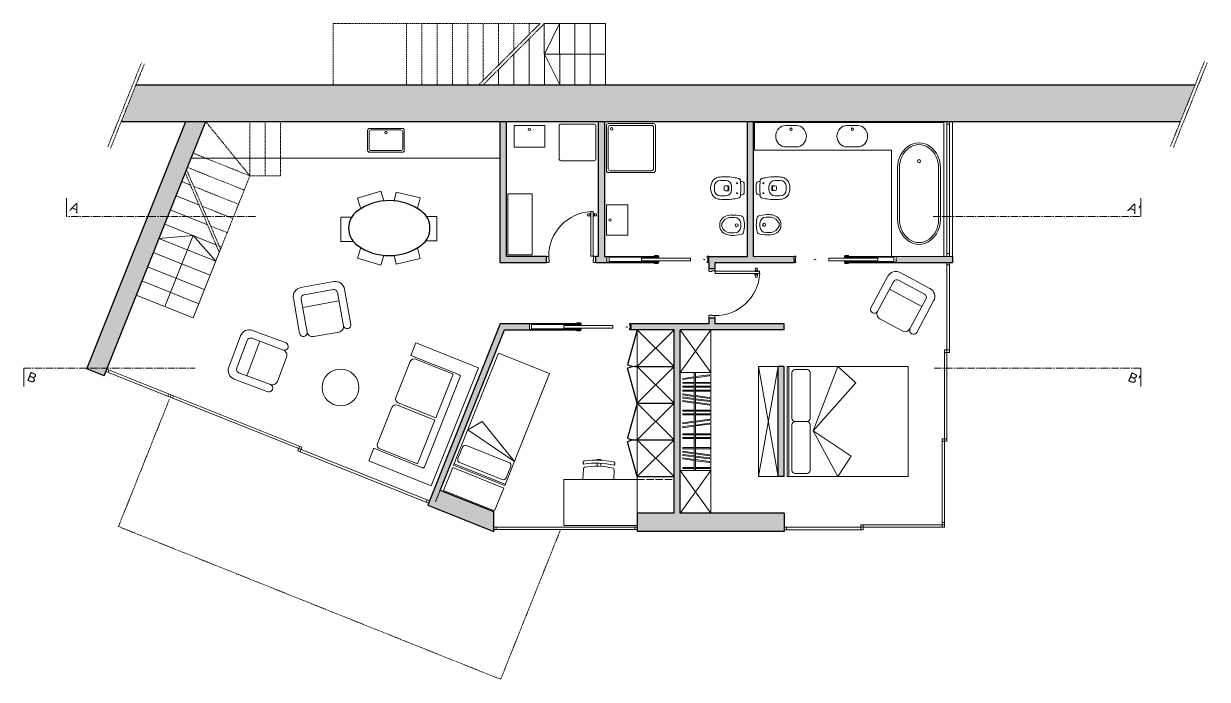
# Model space of a CAD drawing. Header units: millimetres. Extents: x -4829 to 17751, y -2575 to 15731.
# Drawn here: x 15408 to 17342, y 10238 to 11309 of the extents above; entities that cross this region are included whole.
import ezdxf

# ---------------------------------------------------------------- set-up
doc = ezdxf.new("R2010")
doc.units = ezdxf.units.MM
for name, pattern in [('ACAD_ISO02W100', [15, 12, -3]), ('ACAD_ISO10W100', [18, 12, -3, 0, -3]), ('JIS_02_2.0', [3, 2, -1])]:
    doc.linetypes.add(name, pattern=pattern)
doc.layers.get('0').update_dxf_attribs({"lineweight": 20})
for name, color, linetype, lineweight in [('Arredo', 7, 'Continuous', 9), ('muri sezionati', 7, 'Continuous', 30), ('tratteggio', 7, 'Continuous', 15)]:
    doc.layers.add(name, color=color, linetype=linetype, lineweight=lineweight)
doc.layers.add('campitura', color=254, linetype='Continuous')
doc.layers.add('MURO', color=44, linetype='Continuous')
doc.styles.get("Standard").update_dxf_attribs({"font": 'arial.ttf'})

msp = doc.modelspace()

# ---------------------------------------------------------------- hatches: boundary and pattern name
at = {"layer": 'campitura'}
h = msp.add_hatch(color=256, dxfattribs=at)
h.dxf.hatch_style = 1
h.paths.add_polyline_path([(15705.5, 11149.3), (15673.2, 11149.3), (15511.5, 10745.1), (15539.4, 10733.9)])
h = msp.add_hatch(color=256, dxfattribs=at)
h.dxf.hatch_style = 1
h.paths.add_polyline_path([(16196.8, 11149.3), (16186.8, 11149.3), (16186.8, 10919), (16262.5, 10919), (16262.5, 10929), (16196.8, 10929)])
h.paths.add_polyline_path([(16356.8, 11149.3), (16346.8, 11149.3), (16346.8, 10929), (16342.8, 10929), (16342.8, 10919), (16442.4, 10918.9), (16442.4, 10919.6), (16361.1, 10919.6), (16361.1, 10928.5), (16442.4, 10928.5), (16442.4, 10929), (16356.8, 10929)])
h.paths.add_polyline_path([(16600.6, 11149.3), (16590.6, 11149.3), (16590.6, 10929), (16527.3, 10929), (16527.3, 10918.7), (16527.3, 10908.9), (16537.3, 10908.9), (16537.3, 10918.9), (16667.2, 10918.9), (16667.1, 10929.1), (16600.6, 10929)])
h = msp.add_hatch(color=256, dxfattribs=at)
h.dxf.hatch_style = 1
h.paths.add_polyline_path([(16925.6, 10919), (16925.6, 10929), (16833.3, 10929), (16833.3, 10918.9)])
h = msp.add_hatch(color=256, dxfattribs=at)
h.dxf.hatch_style = 1
h.paths.add_polyline_path([(16315.6, 10809), (16315.6, 10809.6), (16234.4, 10809.6), (16234.4, 10818.5), (16315.6, 10818.5), (16315.6, 10819), (16186.8, 10819), (16068.2, 10522.4), (16176.2, 10479.2), (16176.2, 10511.5), (16088.6, 10546.5), (16193.6, 10809)])
h = msp.add_hatch(color=256, dxfattribs=at)
h.dxf.hatch_style = 1
h.paths.add_polyline_path([(16650.6, 10479.2), (16650.6, 10509.2), (16480.6, 10509.2), (16480.6, 10809), (16650.6, 10809), (16650.6, 10819), (16537.3, 10819), (16537.3, 10828.7), (16527.3, 10828.7), (16527.3, 10819), (16400.6, 10819), (16400.6, 10809), (16470.6, 10809), (16470.6, 10509.2), (16410.6, 10509.2), (16410.6, 10479.2)])
h = msp.add_hatch(color=256, dxfattribs=at)
h.dxf.hatch_style = 1
h.paths.add_polyline_path([(16640.6, 10569.2), (16650.6, 10569.2), (16650.6, 10749), (16640.6, 10749)])
at = {"layer": 'MURO'}
h = msp.add_hatch(color=256, dxfattribs=at)
h.dxf.hatch_style = 1
h.paths.add_polyline_path([(15591.5, 11209.3), (15567.5, 11149.3), (17297.9, 11149.3), (17321.9, 11209.3)])

# ---------------------------------------------------------------- linework, layer by layer
for p, q in [((16258.8, 11209.3), (16258.7, 11309.3)), ((16258.7, 11309.3), (16358.7, 11309.3)), ((16258.8, 11259.3), (16283.7, 11309.3)), ((16283.8, 11209.3), (16283.7, 11309.3)), ((16308.8, 11209.3), (16308.7, 11309.3)), ((16333.8, 11209.3), (16333.7, 11309.3)), ((16358.8, 11209.3), (16358.7, 11309.3)), ((16233.8, 11209.3), (16233.7, 11284.3)), ((16208.8, 11209.3), (16208.7, 11259.3)), ((16358.8, 11259.3), (16258.8, 11259.3)), ((16258.8, 11259.3), (16283.8, 11209.3)), ((16183.8, 11209.3), (16183.8, 11234.3)), ((15694.7, 11149.3), (16927.1, 11149.3)), ((16186.8, 11149.3), (16450.6, 11149.3)), ((16346.8, 11149.3), (16346.8, 10929)), ((16911.6, 11149.3), (16911.6, 10929)), ((16916.6, 11149.3), (16916.6, 10929)), ((16920.6, 11145.3), (16916.6, 11145.3)), ((16920.6, 11149.3), (16920.6, 10929)), ((16925.6, 11149.3), (16925.6, 10919)), ((15478.1, 11024), (15478.1, 10994)), ((15694.5, 11013), (15657, 11028)), ((17233.5, 11024), (17233.5, 10994)), ((15708.4, 10980.5), (15647.7, 11004.8)), ((15722.3, 10948), (15638.5, 10981.6)), ((15629.2, 10958.4), (15684.9, 10963)), ((15722, 10921.2), (15629.2, 10958.4)), ((15638.5, 10847), (15684.9, 10963)), ((15684.9, 10963), (15722, 10921.2)), ((15731.3, 10944.5), (15727.6, 10945.9)), ((15712.7, 10898), (15619.9, 10935.2)), ((15684.9, 10828.4), (15729.8, 10940.7)), ((16262.5, 10929), (16266, 10929)), ((16266.1, 10929), (16266, 10923.9)), ((16338.7, 10929.5), (16334.8, 10929.5)), ((16342.8, 10929), (16339.2, 10929)), ((16339.2, 10929), (16339.2, 10923.9)), ((16916.6, 10933.8), (16920.6, 10933.8)), ((15703.4, 10874.8), (15610.6, 10912)), ((16265.7, 10919), (16262.5, 10919)), ((16266.9, 10920.2), (16265.7, 10919)), ((16266, 10923.9), (16266.9, 10923.9)), ((16266.9, 10923.9), (16266.9, 10920.2)), ((16339.2, 10923.9), (16338.3, 10923.9)), ((16338.3, 10923.9), (16338.3, 10920.2)), ((16338.3, 10920.2), (16339.6, 10919)), ((16339.6, 10919), (16342.8, 10919)), ((16527.3, 10905.8), (16527.3, 10908.9)), ((16537.3, 10908.9), (16537.3, 10905.4)), ((16916.6, 10919), (16916.6, 10776)), ((16916.6, 10919), (16916.6, 10776)), ((16920.6, 10915), (16916.6, 10915)), ((16920.6, 10919), (16920.6, 10772)), ((15694.2, 10851.6), (15601.3, 10888.8)), ((16528.6, 10904.5), (16527.3, 10905.8)), ((16532.3, 10904.5), (16528.6, 10904.5)), ((16532.3, 10905.4), (16532.3, 10904.5)), ((16537.3, 10905.4), (16532.3, 10905.4)), ((16537.9, 10904.8), (16537.9, 10900.9)), ((15684.9, 10828.4), (15592, 10865.5)), ((16528.6, 10833.1), (16527.3, 10831.8)), ((16527.3, 10831.8), (16527.3, 10828.7)), ((16532.3, 10833.1), (16528.6, 10833.1)), ((16532.3, 10832.2), (16532.3, 10833.1)), ((16537.3, 10832.2), (16532.3, 10832.2)), ((16537.3, 10828.7), (16537.3, 10832.2)), ((16193.6, 10809), (16081.2, 10528)), ((16912.6, 10776), (16912.6, 10631)), ((16912.6, 10776), (16920.6, 10776)), ((16920.6, 10772), (16912.6, 10772)), ((16916.6, 10776), (16916.6, 10627)), ((15408.1, 10746.4), (15408.1, 10716.4)), ((15542.2, 10740.9), (15857.4, 10614.8)), ((15543.7, 10744.6), (15862.6, 10617.1)), ((15545.9, 10739.4), (15547.4, 10743.1)), ((17233.5, 10746.4), (17233.5, 10716.4)), ((15645.2, 10704), (15643.8, 10700.3)), ((15649, 10702.5), (15647.5, 10698.8)), ((15652.7, 10701), (15651.2, 10697.3)), ((15855.9, 10611.1), (15858.8, 10618.6)), ((15859.6, 10609.6), (15862.6, 10617.1)), ((16908.6, 10631), (16908.6, 10490.2)), ((16908.6, 10631), (16916.6, 10631)), ((16916.6, 10627), (16908.6, 10627)), ((16912.6, 10631), (16912.6, 10486.2)), ((15855.9, 10611.1), (16069.5, 10525.7)), ((15857.4, 10614.8), (16071, 10529.4)), ((16065.8, 10527.2), (16067.2, 10530.9)), ((16176.2, 10479.2), (16176.2, 10511.5)), ((16410.6, 10486.2), (16176.2, 10486.2)), ((16410.6, 10482.7), (16176.2, 10482.5)), ((16180.2, 10486.2), (16180.2, 10482.5)), ((16406.6, 10486.2), (16406.6, 10482.8)), ((16779.6, 10486.2), (16650.6, 10486.2)), ((16779.6, 10482.2), (16650.6, 10482.2)), ((16654.6, 10486.2), (16654.6, 10482.2)), ((16912.6, 10490.2), (16775.6, 10490.2)), ((16775.6, 10482.2), (16775.6, 10490.2)), ((16779.6, 10482.2), (16779.6, 10490.2)), ((16912.6, 10486.2), (16779.6, 10486.2)), ((16908.6, 10494.2), (16912.6, 10494.2)), ((16908.6, 10490.2), (16908.6, 10486.2))]:
    msp.add_line(p, q)
at = {"linetype": 'Continuous'}
msp.add_line((15680.6, 11045.5), (15666.3, 11051.2), dxfattribs=at)
at = {"linetype": 'ACAD_ISO10W100'}
for p, q in [((15787.1, 10994), (15478.1, 10994)), ((16894.1, 10994), (17233.5, 10994)), ((15408.1, 10746.4), (15688.1, 10746.4)), ((17233.5, 10746.4), (16894.9, 10746.4))]:
    msp.add_line(p, q, dxfattribs=at)
for points in [[(16443.1, 10918.9), (16442.4, 10918.9), (16442.4, 10919.6), (16361.1, 10919.6), (16361.1, 10928.5), (16442.4, 10928.5), (16442.4, 10929.2), (16443.1, 10929.2), (16443.1, 10927.4), (16364.5, 10927.5), (16364.5, 10920.7), (16443.1, 10920.6), (16443.1, 10918.9)], [(16751.3, 10918.9), (16752.1, 10918.9), (16752.1, 10919.6), (16833.3, 10919.6), (16833.3, 10928.5), (16752.1, 10928.5), (16752.1, 10929.2), (16751.3, 10929.2), (16751.3, 10927.4), (16829.9, 10927.5), (16829.9, 10920.7), (16751.3, 10920.6), (16751.3, 10918.9)], [(16527.3, 10828.7), (16527.3, 10831.8)], [(16316.4, 10808.9), (16315.6, 10808.9), (16315.6, 10809.6), (16234.4, 10809.6), (16234.4, 10818.5), (16315.6, 10818.5), (16315.6, 10819.2), (16316.4, 10819.2), (16316.4, 10817.4), (16237.8, 10817.5), (16237.8, 10810.7), (16316.4, 10810.6), (16316.4, 10808.9)]]:
    msp.add_lwpolyline(points)
for points in [[(16439.2, 10929.5), (16439.2, 10929.3), (16438.5, 10929.3), (16438.5, 10930.6), (16444.6, 10930.6), (16444.6, 10929.3), (16442.2, 10929.3), (16442.2, 10929.5)], [(16443.1, 10927.5), (16443.1, 10929.3), (16445.6, 10929.3), (16445.6, 10927.5)], [(16525.6, 10926.2), (16525.6, 10926.2), (16525.6, 10926.5), (16524.9, 10926.5), (16524.9, 10929.2), (16527.3, 10929.2), (16527.3, 10918.7), (16524.9, 10918.7), (16524.9, 10921.4), (16525.6, 10921.4), (16525.6, 10921.7), (16525.6, 10921.7)], [(16668.9, 10926.3), (16668.9, 10926.3), (16668.9, 10926.5), (16669.6, 10926.5), (16669.6, 10929.2), (16667.1, 10929.2), (16667.2, 10918.7), (16669.6, 10918.7), (16669.6, 10921.4), (16668.9, 10921.4), (16668.9, 10921.7), (16668.9, 10921.7)], [(16751.3, 10927.5), (16751.3, 10929.3), (16748.9, 10929.3), (16748.9, 10927.5)], [(16755.3, 10929.5), (16755.3, 10929.3), (16755.9, 10929.3), (16755.9, 10930.6), (16749.8, 10930.6), (16749.8, 10929.3), (16752.3, 10929.3), (16752.3, 10929.5)], [(16439.2, 10918.6), (16439.2, 10918.7), (16438.5, 10918.7), (16438.5, 10917.4), (16444.6, 10917.4), (16444.6, 10918.7), (16442.2, 10918.7), (16442.2, 10918.6)], [(16443.1, 10920.6), (16443.1, 10918.8), (16445.6, 10918.8), (16445.6, 10920.6)], [(16751.3, 10920.6), (16751.3, 10918.8), (16748.9, 10918.8), (16748.9, 10920.6)], [(16755.3, 10918.6), (16755.3, 10918.7), (16755.9, 10918.7), (16755.9, 10917.5), (16749.9, 10917.5), (16749.9, 10918.7), (16752.3, 10918.7), (16752.3, 10918.6)], [(16312.5, 10819.5), (16312.5, 10819.3), (16311.8, 10819.3), (16311.8, 10820.6), (16317.9, 10820.6), (16317.9, 10819.3), (16315.4, 10819.3), (16315.4, 10819.5)], [(16316.4, 10817.5), (16316.4, 10819.3), (16318.8, 10819.3), (16318.8, 10817.5)], [(16316.4, 10810.6), (16316.4, 10808.8), (16318.8, 10808.8), (16318.8, 10810.6)], [(16398.8, 10816.2), (16398.8, 10816.2), (16398.8, 10816.5), (16398.1, 10816.5), (16398.1, 10819.2), (16400.6, 10819.2), (16400.6, 10808.7), (16398.1, 10808.7), (16398.1, 10811.4), (16398.8, 10811.4), (16398.8, 10811.7), (16398.8, 10811.7)], [(16312.5, 10808.6), (16312.5, 10808.7), (16311.8, 10808.7), (16311.8, 10807.5), (16317.9, 10807.4), (16317.9, 10808.7), (16315.4, 10808.7), (16315.4, 10808.6)]]:
    msp.add_lwpolyline(points, close=True)
for centre, radius in [((16339.2, 10929.5), 0.555), ((16537.9, 10905.4), 0.555), ((15925.8, 10714.8), 30)]:
    msp.add_circle(centre, radius)
at = {"color": 1, "true_color": 0xff0505}
for points in [[(16517.9, 10923.2), (16519.9, 10923.2), (16517.9, 10924.1), (16519.9, 10924.1)], [(16519.9, 10922.2), (16519.9, 10925.1), (16522.5, 10923.6), (16519.9, 10925.1)], [(16701.3, 10922.2), (16701.3, 10925.2), (16698.7, 10923.7), (16701.3, 10925.2)], [(16703.3, 10923.2), (16701.3, 10923.2), (16703.3, 10924.2), (16701.3, 10924.2)], [(16391.1, 10813.2), (16393.1, 10813.2), (16391.1, 10814.1), (16393.1, 10814.1)], [(16393.1, 10812.2), (16393.1, 10815.1), (16395.8, 10813.6), (16393.1, 10815.1)]]:
    msp.add_solid(points, dxfattribs=at)
at = {"layer": 'Arredo'}
for p, q in [((16601.9, 11147.8), (16601.9, 11102.8)), ((16601.9, 11147.8), (16911.6, 11147.8)), ((16825.9, 11102.8), (16601.9, 11102.8)), ((16825.9, 11102.8), (16825.8, 10929)), ((15681.5, 11089.3), (15851.9, 11089.3)), ((15851.9, 11089.3), (16186.8, 11089.3)), ((16536.5, 11037.8), (16536.5, 11042.9)), ((16554.6, 11053), (16546.5, 11053)), ((16552.4, 11042.4), (16552.4, 11040.4)), ((16559, 11044.4), (16554.5, 11044.4)), ((16559, 11044.4), (16554.5, 11044.4)), ((16559, 11038.3), (16559, 11042.4)), ((16560, 11037.3), (16560, 11043.4)), ((16560, 11037.3), (16560, 11043.4)), ((16564.7, 11037.8), (16564.7, 11042.9)), ((16625.7, 11037.9), (16625.7, 11042.9)), ((16630.4, 11037.4), (16630.4, 11043.4)), ((16630.4, 11037.4), (16630.4, 11043.4)), ((16631.4, 11044.4), (16636, 11044.4)), ((16631.4, 11044.4), (16636, 11044.4)), ((16631.4, 11038.4), (16631.4, 11042.4)), ((16635.8, 11053), (16643.9, 11053)), ((16638, 11042.4), (16638, 11040.4)), ((16653.9, 11037.9), (16653.9, 11042.9)), ((16554.6, 11027.8), (16546.5, 11027.8)), ((16552.4, 11038.3), (16552.4, 11040.4)), ((16559, 11036.3), (16554.5, 11036.3)), ((16559, 11036.3), (16554.5, 11036.3)), ((16631.4, 11036.4), (16636, 11036.4)), ((16631.4, 11036.4), (16636, 11036.4)), ((16635.8, 11027.8), (16643.9, 11027.8)), ((16638, 11038.4), (16638, 11040.4)), ((16360.1, 10963.4), (16360.1, 11013.4)), ((16360.1, 11013.4), (16395.1, 11013.4)), ((16395.1, 11013.4), (16395.1, 10963.4)), ((16329.3, 10996.9), (16329.3, 10998.1)), ((16329.3, 10996.9), (16329.3, 10995.7)), ((16329.5, 10998.2), (16332.7, 10998.8)), ((16329.5, 10995.5), (16332.7, 10995)), ((16332.9, 10995.1), (16332.9, 10998.6)), ((16333.3, 10997.9), (16332.9, 10997.9)), ((16333.3, 10995.8), (16332.9, 10995.8)), ((16334.2, 10999.5), (16334.5, 10999.5)), ((16334.2, 10999.5), (16334.2, 10994.2)), ((16334.7, 10999.5), (16334.2, 10999.5)), ((16334.2, 10994.2), (16334.7, 10994.2)), ((16334.7, 10994.2), (16334.7, 10999.5)), ((16338.7, 11002.2), (16334.8, 11002.2)), ((16334.8, 11002.2), (16334.8, 10929.5)), ((16338.7, 11002.2), (16338.7, 10929.5)), ((16338.8, 10994.2), (16338.8, 10999.5)), ((16338.8, 10999.5), (16339.2, 10999.5)), ((16339.2, 10994.2), (16338.8, 10994.2)), ((16339.2, 10999.5), (16339, 10999.5)), ((16339.2, 10999.5), (16339.2, 10994.2)), ((16340.1, 10997.9), (16340.5, 10997.9)), ((16340.1, 10995.8), (16340.5, 10995.8)), ((16340.5, 10995.1), (16340.5, 10998.6)), ((16343.9, 10998.2), (16340.7, 10998.8)), ((16343.9, 10995.5), (16340.7, 10995)), ((16344.1, 10996.9), (16344.1, 10998.1)), ((16344.1, 10996.9), (16344.1, 10995.7)), ((16569.6, 10992.5), (16561.5, 10992.5)), ((16621, 10993.1), (16629.1, 10993.1)), ((16548.5, 10977.4), (16548.5, 10982.5)), ((16569.6, 10967.3), (16561.5, 10967.3)), ((16579.7, 10977.4), (16579.7, 10982.5)), ((16611, 10983.1), (16611, 10978)), ((16621, 10967.9), (16629.1, 10967.9)), ((16642.2, 10978), (16642.2, 10983.1)), ((16360.1, 10963.4), (16395.1, 10963.4)), ((16603.7, 10909.7), (16603.2, 10906.5)), ((16605.1, 10909.8), (16603.9, 10909.8)), ((16605.1, 10909.8), (16606.3, 10909.8)), ((16606.4, 10909.6), (16607, 10906.4)), ((16610.6, 10904.8), (16537.9, 10904.8)), ((16610.6, 10900.9), (16537.9, 10900.9)), ((16602.3, 10900.4), (16607.7, 10900.4)), ((16602.3, 10900), (16602.3, 10900.4)), ((16607.7, 10899.9), (16602.3, 10900)), ((16602.4, 10904.9), (16602.4, 10904.5)), ((16607.7, 10904.9), (16602.4, 10904.9)), ((16602.4, 10904.5), (16607.7, 10904.4)), ((16603.6, 10895.2), (16603.1, 10898.4)), ((16603.3, 10906.3), (16606.8, 10906.2)), ((16603.3, 10898.6), (16606.7, 10898.6)), ((16605, 10895.1), (16603.8, 10895.1)), ((16604, 10899.1), (16603.9, 10898.6)), ((16604, 10905.8), (16604, 10906.3)), ((16605, 10895.1), (16606.1, 10895)), ((16606, 10899), (16606, 10898.6)), ((16606.1, 10905.8), (16606.1, 10906.2)), ((16606.3, 10895.2), (16606.9, 10898.4)), ((16607.7, 10904.4), (16607.7, 10904.9)), ((16607.7, 10904.9), (16607.7, 10904.7)), ((16607.7, 10900.4), (16607.7, 10899.9)), ((16607.7, 10899.9), (16607.7, 10900.1)), ((16610.4, 10904.3), (16610.3, 10900.4)), ((16803.2, 10838.8), (16829.2, 10887.5)), ((16837.4, 10890), (16879.7, 10867.3)), ((15866.5, 10866.3), (15913.7, 10874.7)), ((15920.7, 10869.9), (15930.4, 10815.5)), ((16822.6, 10875.2), (16875.6, 10846.9)), ((15871.3, 10804.9), (15861.6, 10859.3)), ((15864.1, 10845.5), (15923.1, 10856.1)), ((16882.2, 10859.2), (16856.1, 10810.5)), ((16806.8, 10827), (16844.2, 10806.9)), ((15773, 10791.6), (15756.2, 10746.6)), ((15832.5, 10775.7), (15780.7, 10795.1)), ((15881.5, 10797.9), (15923.3, 10805.3)), ((16410.6, 10509.2), (16410.6, 10809)), ((16480.6, 10739), (16530.6, 10809)), ((16530.6, 10739), (16480.6, 10809)), ((16530.6, 10509.2), (16530.6, 10809)), ((15793.8, 10790.2), (15772.8, 10734)), ((16040.8, 10767.2), (16049, 10787.7)), ((16049, 10787.7), (16151.1, 10746.8)), ((15837.6, 10764.5), (15822.7, 10724.7)), ((16016.3, 10698.5), (16039.8, 10757.3)), ((16040.8, 10767.2), (16120, 10735.6)), ((16048.7, 10761.1), (16110, 10736.6)), ((16183.9, 10771), (16110.6, 10587.8)), ((16267.4, 10737.6), (16183.9, 10771)), ((15759.7, 10738.9), (15811.4, 10719.5)), ((16151.1, 10746.8), (16074, 10554)), ((16110, 10736.6), (16081.4, 10665.1)), ((16194.1, 10554.4), (16267.4, 10737.6)), ((16530.6, 10739), (16480.6, 10739)), ((16503.7, 10739), (16503.7, 10621.3)), ((16505.6, 10739), (16505.6, 10621.3)), ((16640.6, 10749), (16608.6, 10749)), ((16608.6, 10569.2), (16640.6, 10749)), ((16640.6, 10569.2), (16608.6, 10749)), ((16608.6, 10749), (16608.6, 10569.2)), ((16658.1, 10569.2), (16658.1, 10749)), ((16693, 10664.1), (16693, 10739)), ((16121.5, 10732), (16062.7, 10585.1)), ((15986.1, 10623.2), (16009.6, 10681.9)), ((16018.6, 10685.8), (16079.9, 10661.2)), ((16081.4, 10665.1), (16020.1, 10689.6)), ((16079.9, 10661.2), (16051.3, 10589.7)), ((16133.6, 10645.4), (16157, 10659.1)), ((16157, 10659.1), (16209.8, 10593.9)), ((16133.6, 10645.4), (16209.8, 10593.9)), ((16693, 10579.1), (16693, 10654.1)), ((16125, 10617), (16117.6, 10598.5)), ((16131.5, 10619.8), (16201, 10592)), ((16503.7, 10621.3), (16503.7, 10579.2)), ((16505.6, 10621.3), (16505.6, 10579.2)), ((15971.8, 10594.8), (15980, 10615.3)), ((16059.2, 10583.6), (15980, 10615.3)), ((16051.3, 10589.7), (15990, 10614.3)), ((16074, 10554), (15971.8, 10594.8)), ((16110.6, 10587.8), (16194.1, 10554.4)), ((16111.5, 10590.1), (16195, 10556.7)), ((16120.3, 10592), (16189.9, 10564.2)), ((16196.4, 10567), (16203.8, 10585.5)), ((16351.3, 10596.9), (16351.3, 10595.9)), ((16530.6, 10579.2), (16480.6, 10579.2)), ((16530.6, 10579.2), (16480.6, 10509.2)), ((16480.6, 10579.2), (16530.6, 10509.2)), ((16290.6, 10564.2), (16410.6, 10564.2)), ((16290.6, 10564.2), (16290.6, 10489.2)), ((16608.6, 10569.2), (16640.6, 10569.2)), ((16410.6, 10489.2), (16290.6, 10489.2))]:
    msp.add_line(p, q, dxfattribs=at)
at = {"layer": 'Arredo', "linetype": 'ACAD_ISO02W100'}
msp.add_line((16410.6, 10564.2), (16470.6, 10564.2), dxfattribs=at)
at = {"layer": 'Arredo'}
for points in [[(16259.3, 11142.6), (16259.3, 11107.6), (16209.3, 11107.6), (16209.3, 11142.6)], [(16239.1, 10931.3), (16239.1, 11031.3), (16199.1, 11031.3), (16199.1, 10931.3)], [(16417.4, 10926.1), (16417.4, 10921.9), (16497.4, 10921.8), (16497.4, 10926.1)], [(16803.8, 10926.2), (16803.8, 10921.9), (16723.7, 10921.9), (16723.7, 10926.1)], [(16290.6, 10816.1), (16290.6, 10811.9), (16370.7, 10811.9), (16370.7, 10816.1)], [(16852.9, 10749), (16852.9, 10569.2), (16655.6, 10569.2), (16655.6, 10749)], [(16738, 10749), (16698, 10644.1), (16767.8, 10722.4)], [(16698, 10644.1), (16760.2, 10602.3), (16738, 10569.2)], [(16109, 10583.8), (16094.1, 10546.6), (16177.6, 10513.2), (16192.5, 10550.4)]]:
    msp.add_lwpolyline(points, close=True, dxfattribs=at)
for points in [[(16286, 11145.2), (16340, 11145.2, -0.414214), (16343, 11142.2), (16343, 11088.2, -0.414214), (16340, 11085.2), (16286, 11085.2, -0.414214), (16283, 11088.2), (16283, 11142.2, -0.414214)], [(16363.1, 11066), (16437.1, 11066, 0.414214), (16440.1, 11069), (16440.1, 11143, 0.414214), (16437.1, 11146), (16363.1, 11146, 0.414214), (16360.1, 11143), (16360.1, 11069, 0.414214)], [(16366.1, 11069), (16434.1, 11069, 0.414214), (16437.1, 11072), (16437.1, 11140, 0.414214), (16434.1, 11143), (16366.1, 11143, 0.414214), (16363.1, 11140), (16363.1, 11072, 0.414214)], [(16642, 11138.2, 0.4), (16642, 11112.5, 0.205258), (16652.9, 11107.8), (16670.9, 11107.8, 0.205258), (16681.7, 11112.5, 0.4), (16681.7, 11138.2, 0.205258), (16670.9, 11142.8), (16652.9, 11142.8, 0.205258)], [(16742, 11138.2, 0.4), (16742, 11112.5, 0.205258), (16752.9, 11107.8), (16770.9, 11107.8, 0.205258), (16781.7, 11112.5, 0.4), (16781.7, 11138.2, 0.205258), (16770.9, 11142.8), (16752.9, 11142.8, 0.205258)], [(16027, 11138, -0.414214), (16030, 11135), (16030, 11102.3, -0.414214), (16027, 11099.3), (15973, 11099.3, -0.414214), (15970, 11102.3), (15970, 11135, -0.414214), (15973, 11138)], [(16024.5, 11135.5, -0.414214), (16027.5, 11132.5), (16027.5, 11104.8, -0.414214), (16024.5, 11101.8), (15975.5, 11101.8, -0.414214), (15972.5, 11104.8), (15972.5, 11132.5, -0.414214), (15975.5, 11135.5)], [(16902.9, 10988.3), (16902.9, 11074.1, 0.235483), (16887.3, 11106, 0.340044), (16854.4, 11106, 0.235483), (16838.9, 11074.1), (16838.9, 10989.1, 0.235483), (16854.4, 10957.1, 0.340044), (16887.3, 10957.1, 0.230297)], [(16585.3, 11047.2), (16585.3, 11033.6, -0.414214), (16581.3, 11029.5), (16579.3, 11029.5), (16579.3, 11028.6, -0.370925), (16575.4, 11024.2, -0.029083), (16565.2, 11022.4, -0.042203), (16550.2, 11021.8, -0.025293), (16546, 11022.3, -0.129271), (16539.9, 11023.6, -0.11011), (16534.8, 11027.2, -0.08956), (16531.6, 11033.1, -0.081181), (16530.4, 11040.4, -0.081181), (16531.6, 11047.7, -0.08956), (16534.8, 11053.5, -0.11011), (16539.9, 11057.1, -0.129271), (16546, 11058.5, -0.025293), (16550.2, 11058.9, -0.042203), (16565.2, 11058.4, -0.029083), (16575.4, 11056.5, -0.370925), (16579.3, 11052.2), (16579.3, 11051.2), (16581.3, 11051.2, -0.414214)], [(16605.1, 11047.2), (16605.1, 11033.6, 0.414214), (16609.1, 11029.5), (16611.1, 11029.5), (16611.1, 11028.6, 0.370925), (16615, 11024.2, 0.029083), (16625.2, 11022.4, 0.042203), (16640.2, 11021.8, 0.025293), (16644.4, 11022.3, 0.129271), (16650.5, 11023.6, 0.11011), (16655.6, 11027.2, 0.08956), (16658.8, 11033.1, 0.081181), (16660, 11040.4, 0.081181), (16658.8, 11047.7, 0.08956), (16655.6, 11053.6, 0.11011), (16650.5, 11057.1, 0.129271), (16644.4, 11058.5, 0.025293), (16640.2, 11058.9, 0.042203), (16625.2, 11058.4, 0.029083), (16615, 11056.5, 0.370925), (16611.1, 11052.2), (16611.1, 11051.2), (16609.1, 11051.2, 0.414214)]]:
    msp.add_lwpolyline(points, format="xyb", close=True, dxfattribs=at)
for points in [[(16905.9, 10988.3), (16905.9, 11074.1, 0.23539), (16889.2, 11108.4, 0.340044), (16852.6, 11108.4, 0.23539), (16835.9, 11074.1), (16835.9, 10989.1, 0.23539), (16852.6, 10954.7, 0.340044), (16889.2, 10954.7, 0.23539), (16905.9, 10989.1)], [(15942.7, 10817.7), (15932.4, 10875.5, 0.414214), (15915, 10887.7), (15860.8, 10878, 0.414214), (15848.7, 10860.6), (15859, 10802.7)], [(16867.1, 10804.6), (16894.8, 10856.4, 0.414214), (16888.7, 10876.7), (16840.2, 10902.7, 0.414214), (16819.9, 10896.5), (16792.1, 10844.7)], [(15807.1, 10707.8), (15752, 10728.4, -0.414214), (15743.2, 10747.7), (15762.5, 10799.2, -0.414214), (15781.8, 10808), (15836.8, 10787.5)], [(16693, 10664.1, -0.414214), (16688, 10659.1), (16668, 10659.1, -0.414214), (16663.1, 10664.1), (16663.1, 10739, -0.414214), (16668, 10744), (16688, 10744, -0.414214), (16693, 10739)], [(16693, 10579.1, -0.414214), (16688, 10574.2), (16668, 10574.2, -0.414214), (16663.1, 10579.1), (16663.1, 10654.1, -0.414214), (16668, 10659.1)], [(16324.1, 10584.6, 0.198912), (16322.8, 10581.8), (16321.9, 10564.2)], [(16372.2, 10564.2), (16372.8, 10580.2, 0.198912), (16371.7, 10583)]]:
    msp.add_lwpolyline(points, format="xyb", dxfattribs=at)
for points in [[(15953.4, 11024.1), (15991.7, 11035.7), (15996.6, 11019.6)], [(15958.7, 11006.7), (15953.4, 11024.1)], [(16055.7, 11024.7), (16016.8, 11034.1), (16013.3, 11019.7)], [(16051.4, 11007.1), (16055.7, 11024.7)], [(15926.4, 10993.1), (15944, 10993.1)], [(15946.9, 10953.1), (15926.4, 10953.1), (15926.4, 10993.1)], [(16064.9, 10954.4), (16083.2, 10954.4), (16083.2, 10994.4)], [(16083.2, 10994.4), (16065.9, 10994.4)], [(15958.7, 10943.5), (15953.4, 10926.1)], [(15953.4, 10926.1), (15991.7, 10914.5), (15996.6, 10930.6)], [(16055.7, 10925.5), (16016.8, 10916.1), (16013.3, 10930.5)], [(16051.4, 10943.1), (16055.7, 10925.5)], [(16505.6, 10732.4), (16528.6, 10735.4), (16528.8, 10733.8), (16505.6, 10730.7)], [(16485, 10727.9), (16484.8, 10729.6), (16503.7, 10732.1)], [(16484.8, 10723.1), (16484.8, 10721.5), (16503.7, 10721.5)], [(16503.7, 10723.1), (16484.8, 10723.1)], [(16484.8, 10715.4), (16484.8, 10717.1), (16503.7, 10717.1)], [(16503.7, 10715.4), (16484.8, 10715.4)], [(16503.7, 10730.4), (16485, 10727.9)], [(16505.6, 10721.5), (16529, 10721.5), (16529, 10723.1), (16505.6, 10723.1)], [(16505.6, 10717.1), (16529, 10717.1), (16529, 10715.4), (16505.6, 10715.4)], [(16484.8, 10708.5), (16484.8, 10710.2), (16503.7, 10710.2)], [(16503.7, 10708.5), (16484.8, 10708.5)], [(16485, 10704.3), (16484.8, 10702.7), (16503.7, 10700.2)], [(16485, 10699.2), (16484.8, 10697.5), (16503.7, 10695)], [(16503.7, 10701.8), (16485, 10704.3)], [(16503.7, 10696.7), (16485, 10699.2)], [(16505.6, 10710.2), (16529, 10710.2), (16529, 10708.5), (16505.6, 10708.5)], [(16505.6, 10699.9), (16528.6, 10696.9), (16528.8, 10698.5), (16505.6, 10701.6)], [(16505.6, 10694.8), (16528.6, 10691.7), (16528.8, 10693.3), (16505.6, 10696.4)], [(16485, 10693.3), (16484.8, 10691.7), (16503.7, 10689.2)], [(16484.8, 10677.7), (16484.8, 10676), (16503.7, 10676)], [(16503.7, 10677.7), (16484.8, 10677.7)], [(16503.7, 10690.8), (16485, 10693.3)], [(16505.6, 10688.9), (16528.6, 10685.8), (16528.8, 10687.5), (16505.6, 10690.6)], [(16505.6, 10676), (16529, 10676), (16529, 10677.7), (16505.6, 10677.7)], [(16484.8, 10670), (16484.8, 10671.6), (16503.7, 10671.6)], [(16503.7, 10670), (16484.8, 10670)], [(16485, 10655.5), (16484.8, 10657.1), (16503.7, 10659.7)], [(16503.7, 10658), (16485, 10655.5)], [(16505.6, 10671.6), (16529, 10671.6), (16529, 10670), (16505.6, 10670)], [(16505.6, 10659.9), (16528.6, 10663), (16528.8, 10661.3), (16505.6, 10658.2)], [(16505.6, 10653.4), (16528.6, 10656.5), (16528.8, 10654.9), (16505.6, 10651.8)], [(16485, 10649), (16484.8, 10650.7), (16503.7, 10653.2)], [(16484.8, 10638.9), (16484.8, 10637.2), (16503.7, 10637.2)], [(16503.7, 10638.9), (16484.8, 10638.9)], [(16503.7, 10651.5), (16485, 10649)], [(16505.6, 10637.2), (16529, 10637.2), (16529, 10638.9), (16505.6, 10638.9)], [(16484.8, 10631.2), (16484.8, 10632.9), (16503.7, 10632.9)], [(16503.7, 10631.2), (16484.8, 10631.2)], [(16505.6, 10632.9), (16529, 10632.9), (16529, 10631.2), (16505.6, 10631.2)], [(16484.8, 10614.7), (16484.8, 10616.4), (16503.7, 10616.4)], [(16503.7, 10614.7), (16484.8, 10614.7)], [(16485, 10610.5), (16484.8, 10608.9), (16503.7, 10606.4)], [(16485, 10605.4), (16484.8, 10603.7), (16503.7, 10601.2)], [(16485, 10599.5), (16484.8, 10597.9), (16503.7, 10595.3)], [(16503.7, 10608), (16485, 10610.5)], [(16503.7, 10602.9), (16485, 10605.4)], [(16503.7, 10597), (16485, 10599.5)], [(16505.6, 10616.4), (16529, 10616.4), (16529, 10614.7), (16505.6, 10614.7)], [(16505.6, 10606.1), (16528.6, 10603), (16528.8, 10604.7), (16505.6, 10607.8)], [(16505.6, 10600.9), (16528.6, 10597.9), (16528.8, 10599.5), (16505.6, 10602.6)], [(16345, 10586.1), (16345.1, 10591.1)], [(16345.3, 10596.1), (16345.3, 10597.1)], [(16350.9, 10585.9), (16351.1, 10590.9)], [(16484.8, 10583.9), (16484.8, 10582.2), (16503.7, 10582.2)], [(16503.7, 10583.9), (16484.8, 10583.9)], [(16505.6, 10595.1), (16528.6, 10592), (16528.8, 10593.7), (16505.6, 10596.8)], [(16505.6, 10582.2), (16529, 10582.2), (16529, 10583.9), (16505.6, 10583.9)]]:
    msp.add_lwpolyline(points, dxfattribs=at)
for centre, radius in [((16368.6, 11137.4), 2), ((16661.9, 11136.8), 2), ((16761.9, 11136.8), 2), ((16000, 11131.4), 2), ((16234.3, 11136.6), 2), ((16870.9, 11084.6), 2.5), ((16573.7, 11048.4), 0.756), ((16616.7, 11048.4), 0.756), ((16573.7, 11032.3), 0.756), ((16616.7, 11032.3), 0.756), ((16366.1, 10988.4), 2), ((16572.9, 10979.9), 2.5), ((16617.8, 10980.5), 2.5)]:
    msp.add_circle(centre, radius, dxfattribs=at)
for centre, radius, start, end in [((16546.5, 11042.9), 10.1, 90, 180), ((16554.5, 11042.4), 2.02, 90, 180), ((16554.6, 11042.9), 10.1, 0, 90), ((16558, 11042.4), 1.01, 0, 90), ((16559, 11043.4), 1.01, 0, 90), ((16559, 11043.4), 1.01, 0, 90), ((16484.4, 11040.4), 95.4, 354.1181, 5.8819), ((16706, 11040.4), 95.4, 174.1181, 185.8819), ((16635.8, 11042.9), 10.1, 90, 180), ((16631.4, 11043.4), 1.01, 90, 180), ((16631.4, 11043.4), 1.01, 90, 180), ((16632.4, 11042.4), 1.01, 90, 180), ((16636, 11042.4), 2.02, 0, 90), ((16643.9, 11042.9), 10.1, 0, 90), ((16546.5, 11037.8), 10.1, 180, 270), ((16554.5, 11038.3), 2.02, 180, 270), ((16554.6, 11037.8), 10.1, 270, 0), ((16558, 11038.3), 1.01, 270, 0), ((16559, 11037.3), 1.01, 270, 0), ((16559, 11037.3), 1.01, 270, 0), ((16635.8, 11037.9), 10.1, 180, 270), ((16631.4, 11037.4), 1.01, 180, 270), ((16631.4, 11037.4), 1.01, 180, 270), ((16632.4, 11038.4), 1.01, 180, 270), ((16636, 11038.4), 2.02, 270, 0), ((16643.9, 11037.9), 10.1, 270, 0), ((16338.6, 10929.7), 72.6, 93.0587, 180.6198), ((16329.5, 10998.1), 0.178, 99.7258, 180), ((16329.5, 10998.1), 0.178, 99.7258, 180), ((16329.5, 10995.7), 0.178, 180, 260.2742), ((16329.5, 10995.7), 0.178, 180, 260.2742), ((16332.7, 10998.6), 0.178, 360, 99.7258), ((16332.7, 10995.1), 0.178, 260.2742, 360), ((16332.7, 10995.1), 0.178, 260.2742, 360), ((16333.3, 10998.8), 0.893, 270, 360), ((16333.3, 10994.9), 0.893, 360, 90), ((16340.1, 10998.8), 0.893, 180, 270), ((16340.1, 10994.9), 0.893, 90, 180), ((16340.7, 10998.6), 0.178, 80.2742, 180), ((16340.7, 10995.1), 0.178, 180, 279.7258), ((16340.7, 10995.1), 0.178, 180, 279.7258), ((16343.9, 10998.1), 0.178, 360, 80.2742), ((16343.9, 10998.1), 0.178, 360, 80.2742), ((16343.9, 10995.7), 0.178, 279.7258, 360), ((16343.9, 10995.7), 0.178, 279.7258, 360), ((16568.3, 10979.9), 22.9, 161.4357, 180.0003), ((16564.1, 10975.7), 20.9, 89.5284, 146.5186), ((16564.6, 10975.1), 17.7, 99.892, 155.4968), ((16565.9, 10930.1), 66.5, 77.6595, 91.4279), ((16569.6, 10982.5), 10.1, 0, 90), ((16578.6, 10989.2), 6.06, 24.3518, 75.3134), ((16539, 10979.9), 46.6, 345.3309, 14.6691), ((16651.7, 10980.5), 46.6, 165.3309, 194.6691), ((16612.1, 10989.8), 6.06, 104.6866, 155.6482), ((16624.8, 10930.7), 66.5, 88.5721, 102.3405), ((16621, 10983.1), 10.1, 90, 180), ((16626.6, 10976.3), 20.9, 33.4814, 90.4716), ((16626.1, 10975.7), 17.7, 24.5032, 80.108), ((16622.3, 10980.5), 22.9, 359.9997, 18.5643), ((16568.3, 10979.9), 22.9, 179.9997, 198.5643), ((16564.1, 10984.2), 20.9, 213.4814, 270.4716), ((16564.6, 10984.7), 17.7, 204.5032, 260.108), ((16565.9, 11029.8), 66.5, 268.5721, 282.3405), ((16569.6, 10977.4), 10.1, 270, 0), ((16578.6, 10970.6), 6.06, 284.6866, 335.6482), ((16612.1, 10971.2), 6.06, 204.3518, 255.3134), ((16624.8, 11030.4), 66.5, 257.6595, 271.4279), ((16621, 10978), 10.1, 180, 270), ((16626.6, 10984.8), 20.9, 269.5284, 326.5186), ((16626.1, 10985.3), 17.7, 279.892, 335.4968), ((16622.3, 10980.5), 22.9, 341.4357, 0.0003), ((16603.9, 10909.6), 0.178, 89.5048, 169.779), ((16603.9, 10909.6), 0.178, 89.5048, 169.779), ((16606.3, 10909.6), 0.178, 9.2306, 89.5048), ((16606.3, 10909.6), 0.178, 9.2306, 89.5048), ((16538.1, 10904.8), 72.6, 269.3802, 356.9413), ((16603.1, 10905.8), 0.893, 269.5048, 359.5048), ((16603.1, 10899.1), 0.893, 359.5048, 89.5048), ((16603.3, 10898.4), 0.178, 89.5048, 189.2306), ((16603.3, 10898.4), 0.178, 89.5048, 189.2306), ((16603.3, 10906.4), 0.178, 169.779, 269.5048), ((16603.3, 10906.4), 0.178, 169.779, 269.5048), ((16603.8, 10895.2), 0.178, 189.2306, 269.5048), ((16603.8, 10895.2), 0.178, 189.2306, 269.5048), ((16606.9, 10899), 0.893, 89.5048, 179.5048), ((16607, 10905.8), 0.893, 179.5048, 269.5048), ((16606.1, 10895.2), 0.178, 269.5048, 349.779), ((16606.1, 10895.2), 0.178, 269.5048, 349.779), ((16606.7, 10898.4), 0.178, 349.779, 89.5048), ((16606.8, 10906.4), 0.178, 269.5048, 9.2306), ((16834.5, 10884.7), 6, 61.8575, 151.8575), ((15914.8, 10868.8), 6, 10.1305, 100.1305), ((15867.5, 10860.4), 6, 100.1305, 190.1305), ((16876.9, 10862.1), 6, 331.8575, 61.8575), ((16797.9, 10842.2), 6.28, 156.7892, 326.9258), ((16810.9, 10834.7), 8.75, 151.8575, 241.8575), ((15921.8, 10813.9), 8.75, 280.1305, 10.1305), ((15936.5, 10817.1), 6.28, 195.0622, 5.1988), ((16848.4, 10814.6), 8.75, 241.8575, 331.8575), ((16861.9, 10808), 6.28, 156.7892, 326.9258), ((15778.6, 10789.5), 6, 69.515, 159.515), ((15865.1, 10804.4), 6.28, 195.0622, 5.1988), ((15879.9, 10806.5), 8.75, 190.1305, 280.1305), ((15834.1, 10781.8), 6.28, 254.4467, 64.5833), ((15829.4, 10767.5), 8.75, 339.515, 69.515), ((16046.1, 10754.7), 6.88, 68.1986, 158.1986), ((15761.8, 10744.5), 6, 159.515, 249.515), ((16118.9, 10733), 2.75, 338.1986, 68.1986), ((15808.8, 10713.8), 6.28, 254.4467, 64.5833), ((15814.5, 10727.7), 8.75, 249.515, 339.515), ((16022.6, 10696), 6.88, 158.1986, 248.1986), ((16016, 10679.4), 6.88, 68.1986, 158.1986), ((16688, 10654.1), 5, 0, 90), ((15992.5, 10620.6), 6.88, 158.1986, 248.1986), ((16129.6, 10615.2), 5, 68.1986, 158.1986), ((16122.2, 10596.6), 5, 158.1986, 248.1986), ((16060.2, 10586.2), 2.75, 248.1986, 338.1986), ((16199.2, 10587.4), 5, 338.1986, 68.1986), ((16325.3, 10591.9), 3.01, 90.8399, 229.9909), ((16343.6, 10454.2), 136.8, 77.6799, 98.5086), ((16343.6, 10454.2), 131.8, 77.6799, 98.5086), ((16343.6, 10454.2), 141.8, 78.7528, 97.7209), ((16343.6, 10454.2), 142.8, 86.8906, 89.2979), ((16371, 10590.3), 3.01, 306.1976, 85.3486), ((16191.8, 10568.8), 5, 248.1986, 338.1986)]:
    msp.add_arc(centre, radius, start, end, dxfattribs=at)
at = {"layer": 'muri sezionati'}
for p, q in [((15591.5, 11209.3), (17321.9, 11209.3)), ((15511.5, 10745.1), (15673.2, 11149.3)), ((15539.4, 10733.9), (15705.5, 11149.3)), ((15567.5, 11149.3), (17297.9, 11149.3)), ((16346.8, 11149.3), (16346.8, 10929)), ((16262.5, 10929), (16196.8, 10929)), ((16262.5, 10919), (16262.5, 10929)), ((16346.8, 10929), (16342.8, 10929)), ((16342.8, 10919), (16342.8, 10929)), ((16356.8, 10929), (16442.4, 10929)), ((16527.3, 10929), (16590.6, 10929)), ((16527.3, 10918.9), (16527.3, 10929)), ((16600.6, 10929), (16667.1, 10929.1)), ((16667.2, 10919), (16667.1, 10929)), ((16752.1, 10929.1), (16925.6, 10929)), ((16925.6, 10929), (16925.6, 10919)), ((16186.8, 10919), (16262.5, 10919)), ((16342.8, 10919), (16442.4, 10918.9)), ((16527.3, 10918.9), (16527.3, 10908.9)), ((16527.3, 10908.9), (16537.3, 10908.9)), ((16537.3, 10918.9), (16537.3, 10908.9)), ((16537.3, 10918.9), (16667.2, 10918.9)), ((16752.1, 10918.9), (16925.6, 10919)), ((16527.3, 10819), (16400.6, 10819)), ((16400.6, 10809), (16400.6, 10819)), ((16527.3, 10828.7), (16537.3, 10828.7)), ((16527.3, 10828.7), (16527.3, 10819)), ((16537.3, 10828.7), (16537.3, 10819)), ((16650.6, 10819), (16537.3, 10819)), ((16650.6, 10809), (16650.6, 10819)), ((16410.6, 10809), (16394.4, 10751.8)), ((16470.6, 10809), (16400.6, 10809)), ((16410.6, 10749), (16470.6, 10809)), ((16410.6, 10809), (16470.6, 10749)), ((16470.6, 10509.2), (16470.6, 10809)), ((16480.6, 10509.2), (16480.6, 10809)), ((16650.6, 10809), (16480.6, 10809)), ((15539.4, 10733.9), (15511.5, 10745.1)), ((16410.6, 10689), (16394.4, 10746.1)), ((16410.6, 10749), (16470.6, 10749)), ((16410.6, 10689), (16470.6, 10749)), ((16410.6, 10749), (16470.6, 10689)), ((16650.6, 10749), (16640.6, 10749)), ((16650.6, 10569.2), (16650.6, 10749)), ((16410.6, 10689), (16394.4, 10631.8)), ((16410.6, 10689), (16470.6, 10689)), ((16410.6, 10629), (16470.6, 10689)), ((16410.6, 10689), (16470.6, 10629)), ((16410.6, 10569), (16394.4, 10626.1)), ((16410.6, 10629), (16470.6, 10629)), ((16410.6, 10569), (16470.6, 10629)), ((16410.6, 10629), (16470.6, 10569)), ((16410.6, 10569), (16470.6, 10569)), ((16650.6, 10569.2), (16640.6, 10569.2)), ((16470.6, 10509.2), (16410.6, 10509.2)), ((16410.6, 10509.2), (16410.6, 10479.2)), ((16650.6, 10509.2), (16480.6, 10509.2)), ((16650.6, 10509.2), (16650.6, 10479.2)), ((16650.6, 10479.2), (16410.6, 10479.2))]:
    msp.add_line(p, q, dxfattribs=at)
for points in [[(16186.8, 10919), (16186.8, 11149.3)], [(16196.8, 10929), (16196.8, 11149.3)], [(16356.8, 11149.3), (16356.8, 10928.9)], [(16590.6, 10929), (16590.6, 11149.3)], [(16600.6, 10929), (16600.6, 11149.3)], [(16315.6, 10819), (16186.8, 10819), (16068.2, 10522.4), (16176.2, 10479.2), (16176.2, 10511.5), (16088.6, 10546.5), (16193.6, 10809), (16315.6, 10809)], [(16640.6, 10569.2), (16640.6, 10749)]]:
    msp.add_lwpolyline(points, dxfattribs=at)
msp.add_lwpolyline([(15952.9, 10947.4, 0.328632), (16057.9, 10947.4, 0.505308), (16057.9, 11002.8, 0.328632), (15952.9, 11002.8, 0.505308)], format="xyb", close=True, dxfattribs=at)
for centre, start, end in [((16409.6, 10790.5), 248.5204, 271.2787), ((16409.6, 10707.4), 88.7213, 111.4796), ((16409.6, 10670.5), 248.5204, 271.2787), ((16409.6, 10587.4), 88.7213, 111.4796)]:
    msp.add_arc(centre, 41.6, start, end, dxfattribs=at)
at = {"layer": 'tratteggio', "linetype": 'JIS_02_2.0'}
for p, q in [((15913.8, 11209.3), (15913.7, 11309.3)), ((15913.7, 11309.3), (16033.7, 11309.3)), ((16033.7, 11309.3), (16251.7, 11309.3)), ((16033.8, 11209.3), (16033.7, 11309.3)), ((16058.8, 11209.3), (16058.7, 11309.3)), ((16083.8, 11209.3), (16083.7, 11309.3)), ((16108.8, 11209.3), (16108.7, 11309.3)), ((16133.8, 11209.3), (16133.7, 11309.3)), ((16251.7, 11309.3), (16151.7, 11209.3)), ((16158.8, 11216.3), (16158.7, 11309.3)), ((16258.7, 11309.3), (16158.8, 11209.3)), ((16183.8, 11241.3), (16183.7, 11309.3)), ((16208.7, 11266.3), (16208.7, 11309.3)), ((16233.7, 11291.3), (16233.7, 11309.3)), ((15545.5, 11107.8), (15600.5, 11245.2)), ((15550.2, 11105.9), (15605.2, 11243.4)), ((17281.8, 11109), (17337.3, 11247.8)), ((17286.4, 11107.1), (17341.9, 11246)), ((15705.5, 11149.3), (15777.7, 11060.5)), ((15777.7, 11060.5), (15777.7, 11149.3)), ((15802.7, 11060.5), (15802.7, 11149.3)), ((15827.7, 11060.5), (15827.7, 11149.3)), ((15777.7, 11060.5), (15684.9, 11097.7)), ((15727.7, 10935.5), (15672, 11065.5)), ((15729.8, 10940.7), (15674.1, 11070.7)), ((15768.4, 11037.3), (15675.6, 11074.4)), ((15759.2, 11014.1), (15685.8, 11043.4)), ((15729.8, 10940.7), (15777.7, 11060.5)), ((15777.7, 11060.5), (15827.7, 11060.5)), ((15749.9, 10990.9), (15699.7, 11010.9)), ((15740.6, 10967.7), (15713.7, 10978.4))]:
    msp.add_line(p, q, dxfattribs=at)
msp.add_lwpolyline([(15646, 10695.1), (15563, 10487.5), (16187.4, 10237.8), (16285.3, 10482.6)], dxfattribs=at)

# ---------------------------------------------------------------- texts
at = {"attachment_point": 1, "rotation": 338.1986}
for s, insert, char_height in [('A', (15488.1, 11018.7), 15.6), ("A'", (17216.6, 11017.9), 15.62), ('B', (15418, 10741.1), 15.6), ("B'", (17216.6, 10740.3), 15.62)]:
    msp.add_mtext_dynamic_manual_height_columns(s, width=18.044, gutter_width=12.5, heights=[0], dxfattribs=dict(at, insert=insert, char_height=char_height))

doc.saveas('drawing.dxf')
